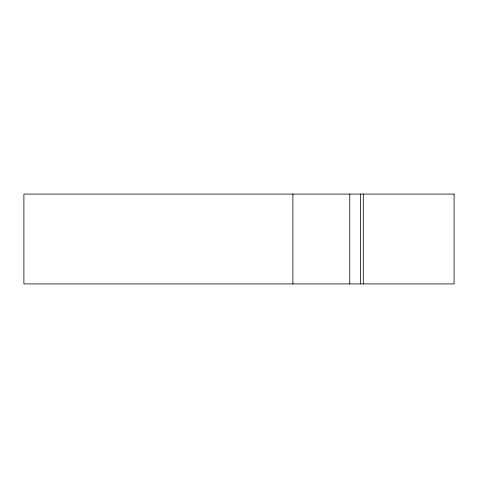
<?xml version="1.0" encoding="UTF-8"?>
<svg xmlns="http://www.w3.org/2000/svg" width="478" height="478" viewBox="0 0 478 478"><rect width="100%" height="100%" fill="white"/><g stroke="black" fill="none" stroke-linecap="round" stroke-linejoin="round"><path stroke-width="0.72" d="M363.286 194.08L363.286 283.92M360.615 194.08L360.615 283.92M349.759 194.08L349.759 283.92M292.889 194.08L292.889 283.92M454.1 194.08L23.9 194.08L23.9 283.92L454.1 283.92L454.1 194.08"/></g></svg>
